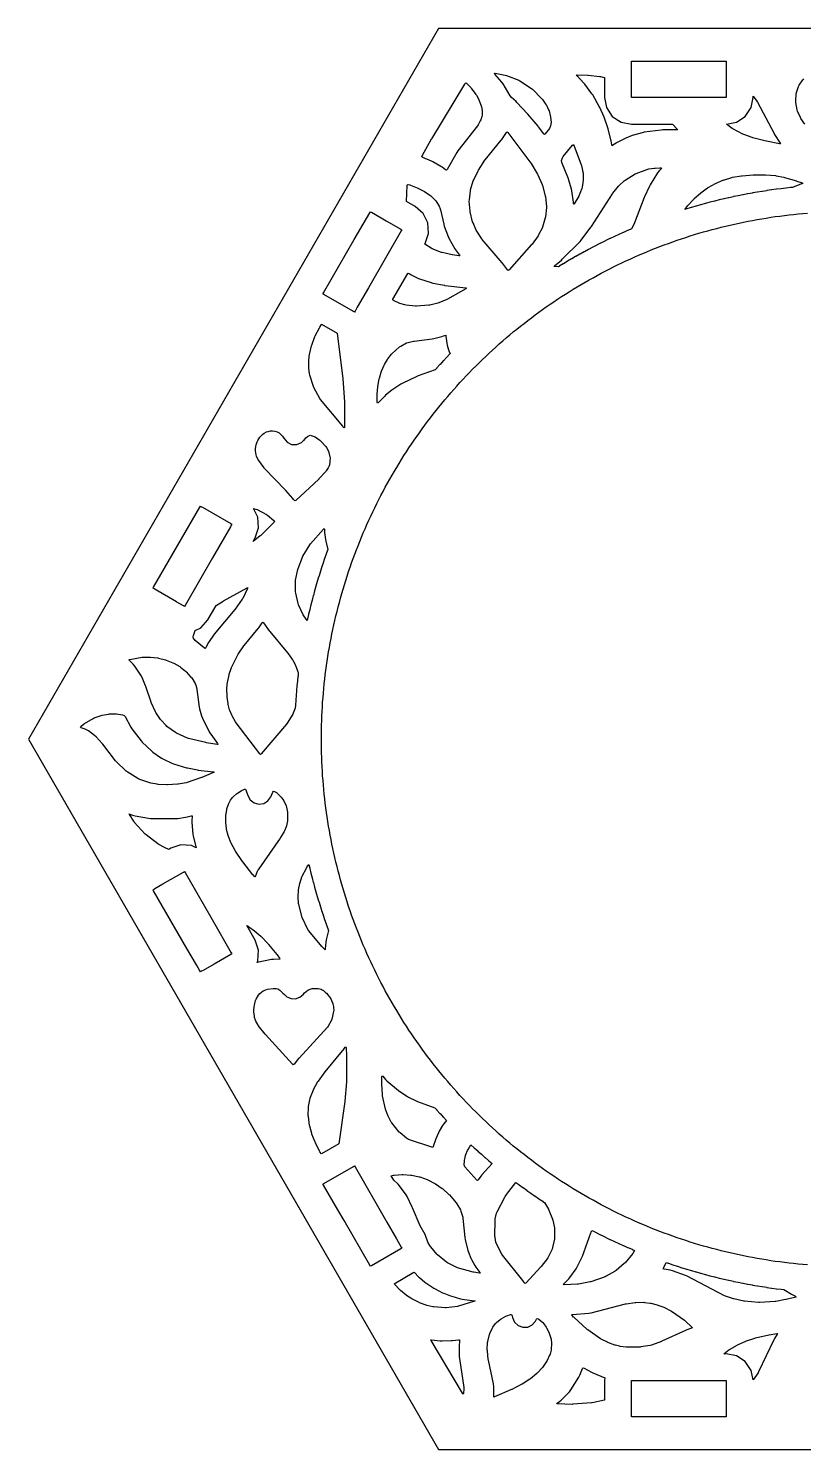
# Model space of a CAD drawing. Header units: millimetres. Extents: x 0 to 140, y 0 to 121.
# Drawn here: x 0 to 66.1, y 0 to 121.2 of the extents above; entities that cross this region are included whole.
import ezdxf

# ---------------------------------------------------------------- set-up
doc = ezdxf.new("R2010")
doc.units = ezdxf.units.MM
doc.layers.add('CUT', color=1, linetype='Continuous')

msp = doc.modelspace()

# ---------------------------------------------------------------- linework, layer by layer
at = {"layer": 'CUT'}
for points in [[(140, 60.6218), (105, 121.2436), (35, 121.2436), (0, 60.6218), (35, 0), (105, 0)], [(51.45, 118.4635), (51.5534, 118.4635), (59.4466, 118.4635), (59.55, 118.4635), (59.55, 118.3601), (59.55, 115.4669), (59.55, 115.3635), (59.4466, 115.3635), (51.5534, 115.3635), (51.45, 115.3635), (51.45, 115.4669), (51.45, 118.3601)], [(37.3312, 116.6083), (37.3937, 116.5619), (37.7403, 116.1934), (37.7794, 116.1468), (38.1908, 115.593), (38.2255, 115.5398), (38.3974, 115.2379), (38.4323, 115.1636), (38.6286, 114.6435), (38.6539, 114.5522), (38.7113, 114.2364), (38.7191, 114.1176), (38.7065, 113.8572), (38.6853, 113.7332), (38.602, 113.4533), (38.5627, 113.3574), (38.3821, 113.0168), (38.3305, 112.9377), (36.6371, 110.7918), (36.5492, 110.6613), (35.7248, 109.2149), (35.6633, 109.1464), (35.5799, 109.1855), (35.2998, 109.399), (35.1895, 109.4725), (34.5083, 109.8669), (34.3999, 109.9216), (33.6561, 110.2441), (33.5818, 110.297), (33.6088, 110.384), (34.4096, 111.8154), (34.4184, 111.8305), (37.2307, 116.4869), (37.2503, 116.5169), (37.276, 116.5535)], [(43.0091, 116.0568), (43.8122, 115.2489), (43.8692, 115.1808), (44.1599, 114.7674), (44.2034, 114.6934), (44.3952, 114.2952), (44.429, 114.2041), (44.5373, 113.802), (44.5532, 113.7135), (44.5981, 113.2236), (44.5925, 113.086), (44.5648, 112.9276), (44.4635, 112.6991), (44.1085, 112.2427), (44.0494, 112.1902), (43.9911, 112.2435), (43.5272, 112.8576), (43.4869, 112.9077), (42.6207, 113.919), (42.5923, 113.9508), (41.6857, 114.9262), (41.609, 115.0008), (41.2104, 115.3503), (41.1033, 115.4805), (40.5079, 116.5054), (40.3973, 116.6612), (39.8049, 117.3527), (39.7713, 117.4136), (39.8408, 117.4153), (40.6961, 117.2592), (40.7953, 117.2307), (41.8416, 116.8151), (41.933, 116.768), (42.9224, 116.1272)], [(55.3598, 112.6477), (55.3975, 112.5883), (55.3276, 112.5797), (55.2749, 112.584), (55.1874, 112.5873), (54.1259, 112.5835), (53.9907, 112.5742), (52.5307, 112.3793), (52.3849, 112.3491), (51.63, 112.1364), (51.5273, 112.1017), (50.971, 111.8808), (50.8764, 111.8377), (50.2492, 111.5136), (50.1434, 111.4508), (49.8762, 111.2703), (49.8006, 111.2389), (49.7726, 111.3159), (49.7237, 111.6458), (49.7037, 111.7463), (49.4748, 112.6632), (49.447, 112.7561), (49.1515, 113.5991), (49.1187, 113.6812), (48.7543, 114.4945), (48.7092, 114.5834), (48.1518, 115.5652), (48.0868, 115.6659), (47.4902, 116.4832), (47.4098, 116.5805), (46.8351, 117.1963), (46.7776, 117.2764), (46.8295, 117.2893), (47.7359, 117.2574), (47.7758, 117.2544), (48.7571, 117.1445), (48.8071, 117.1364), (49.1415, 117.0659), (49.15, 117.0619), (49.15, 115.3635), (49.3251, 114.4833), (49.8237, 113.7372), (50.5698, 113.2386), (51.45, 113.0635), (54.9595, 113.0635)], [(61.85, 115.4528), (62.1691, 115.0378), (62.2176, 114.9621), (63.6281, 112.2775), (63.6726, 112.2007), (64.1487, 111.4552), (64.1747, 111.3887), (64.1034, 111.3894), (62.9727, 111.6242), (62.9518, 111.629), (61.8185, 111.9131), (61.7687, 111.9282), (61.0447, 112.1884), (60.9771, 112.2182), (60.1048, 112.6788), (60.0403, 112.7191), (59.5648, 113.0664), (60.4302, 113.2386), (61.1763, 113.7372), (61.6749, 114.4833), (61.85, 115.3635)], [(43.4321, 108.8093), (43.4594, 108.7566), (43.8346, 107.9204), (43.8608, 107.8485), (44.1084, 106.9729), (44.1258, 106.8798), (44.203, 106.0648), (44.2026, 105.962), (44.1218, 105.1738), (44.1027, 105.0774), (43.8706, 104.2996), (43.8361, 104.213), (43.538, 103.6236), (43.4946, 103.5525), (42.9767, 102.8379), (42.9426, 102.7956), (41.0249, 100.6558), (40.9489, 100.6015), (40.8772, 100.6612), (40.4555, 101.2068), (40.4221, 101.2479), (38.7249, 103.2291), (38.6816, 103.2874), (38.2545, 103.954), (38.2163, 104.0254), (37.9394, 104.6534), (37.9098, 104.7407), (37.7045, 105.5829), (37.6912, 105.6664), (37.6249, 106.5202), (37.6265, 106.6183), (37.7108, 107.3808), (37.73, 107.4747), (37.9653, 108.2539), (37.9957, 108.3316), (38.3709, 109.103), (38.4039, 109.1611), (38.9501, 109.9945), (38.9819, 110.038), (40.3513, 111.7207), (40.3947, 111.778), (40.8082, 112.364), (40.8658, 112.4196), (40.9248, 112.3654), (42.8692, 109.7537), (42.8997, 109.7079)], [(47.1698, 109.6163), (47.1898, 109.55), (47.3182, 108.9939), (47.3312, 108.8968), (47.3508, 108.4002), (47.3442, 108.2937), (47.2447, 107.6945), (47.2175, 107.5938), (46.9941, 107.0073), (46.9574, 106.9304), (46.5706, 106.2652), (46.5325, 106.2214), (46.5176, 106.3106), (46.5117, 106.4089), (46.3711, 107.3914), (46.3423, 107.5276), (46.1213, 108.3115), (46.0849, 108.4185), (45.5262, 109.8072), (45.4972, 109.9742), (45.5664, 110.1958), (45.6077, 110.2606), (45.6442, 110.311), (46.4405, 111.2832), (46.5043, 111.3349), (46.5479, 111.274)], [(48.0395, 104.3367), (49.8457, 107.143), (49.8797, 107.1899), (50.3605, 107.7817), (50.4091, 107.8338), (50.848, 108.2446), (50.9308, 108.3079), (51.7697, 108.8257), (51.8678, 108.873), (52.8584, 109.2285), (52.9504, 109.2524), (53.404, 109.3269), (53.4711, 109.3335), (53.8826, 109.3477), (53.9536, 109.3452), (54.022, 109.3247), (53.9822, 109.2648), (53.8297, 109.1081), (53.6918, 108.9324), (53.0532, 107.9111), (52.9876, 107.7891), (52.5673, 106.8649), (52.5424, 106.8052), (51.7257, 104.6695), (51.7068, 104.6261), (51.4689, 104.1404), (51.1484, 104.0027), (51.1297, 103.9946), (50.7703, 103.8364), (50.7528, 103.8286), (50.3947, 103.6674), (50.3759, 103.6588), (50.0193, 103.4944), (50.0007, 103.4858), (49.6455, 103.3182), (49.6278, 103.3097), (49.2741, 103.1391), (49.256, 103.1303), (48.9038, 102.9566), (48.8862, 102.9478), (48.5355, 102.7711), (48.5173, 102.7618), (48.1682, 102.582), (48.1501, 102.5726), (47.8026, 102.3897), (47.7854, 102.3806), (47.4395, 102.1948), (47.4216, 102.185), (47.0773, 101.9961), (47.0599, 101.9865), (46.7172, 101.7946), (46.6993, 101.7845), (46.3584, 101.5896), (46.3414, 101.5798), (46.0022, 101.382), (45.9848, 101.3717), (45.6473, 101.1709), (45.6302, 101.1606), (45.2945, 100.9569), (45.2777, 100.9466), (45.2314, 100.918), (44.9219, 100.9208), (44.8535, 100.9356), (44.8971, 100.9903), (45.4862, 101.4806), (45.5576, 101.5458), (47.081, 103.0722), (47.1777, 103.1837), (47.9964, 104.2748)], [(33.0173, 106.0492), (32.2581, 106.4876), (32.3248, 107.8494), (32.3423, 107.9251), (32.4198, 107.9195), (32.5423, 107.8881), (32.5959, 107.8713), (33.1839, 107.6514), (33.2388, 107.6272), (33.7463, 107.368), (33.8053, 107.3328), (34.2653, 107.0157), (34.332, 106.9612), (34.7008, 106.605), (34.7705, 106.522), (35.0028, 106.1792), (35.0572, 106.0755), (35.1465, 105.8459), (35.1704, 105.7663), (35.4363, 104.5328), (35.482, 104.3791), (35.8222, 103.4895), (35.8846, 103.3554), (36.3866, 102.4499), (36.4558, 102.3414), (36.7792, 101.8967), (36.809, 101.8321), (36.7378, 101.8292), (36.1961, 101.9144), (36.1608, 101.9212), (35.3105, 102.1153), (35.2418, 102.136), (34.4539, 102.4339), (34.3574, 102.4823), (33.8139, 102.8291), (33.8592, 102.9074), (34.1476, 103.7572), (34.0889, 104.6527), (33.692, 105.4575)], [(57.3848, 107.2261), (57.9633, 107.6333), (58.01, 107.6626), (58.6351, 108.0107), (58.6838, 108.0346), (59.3501, 108.3199), (59.4012, 108.3388), (60.0143, 108.5289), (60.0839, 108.5453), (60.8493, 108.6722), (60.896, 108.6778), (61.8452, 108.7486), (61.8827, 108.75), (62.8618, 108.7529), (62.9042, 108.7513), (63.7602, 108.6845), (63.8213, 108.6761), (64.472, 108.5473), (64.5175, 108.5362), (65.5547, 108.2326), (65.5855, 108.2226), (66.0276, 108.063), (66.0847, 108.0273), (66.0245, 107.9971), (65.9695, 107.9827), (65.828, 107.935), (65.2166, 107.6789), (65.066, 107.6638), (65.0455, 107.6616), (64.6552, 107.6188), (64.6359, 107.6166), (64.2459, 107.5705), (64.2254, 107.568), (63.8358, 107.5184), (63.8165, 107.5158), (63.4274, 107.4629), (63.4068, 107.4601), (63.0182, 107.4037), (62.999, 107.4008), (62.6108, 107.3411), (62.5907, 107.3379), (62.2032, 107.2748), (62.1829, 107.2714), (61.7958, 107.2048), (61.7769, 107.2015), (61.3905, 107.1317), (61.3701, 107.1279), (60.9843, 107.0546), (60.965, 107.0508), (60.5798, 106.9742), (60.5598, 106.9702), (60.1754, 106.8902), (60.1562, 106.8861), (59.7724, 106.8028), (59.753, 106.7985), (59.37, 106.7119), (59.3495, 106.7071), (58.9673, 106.617), (58.9486, 106.6126), (58.5671, 106.5193), (58.5471, 106.5143), (58.1665, 106.4176), (58.1478, 106.4127), (57.768, 106.3128), (57.748, 106.3075), (57.3692, 106.2042), (57.35, 106.1989), (56.972, 106.0923), (56.9526, 106.0867), (56.5756, 105.9768), (56.5563, 105.9711), (56.1803, 105.8579), (56.1616, 105.8522), (56.0186, 105.8078), (56.262, 106.1322), (56.2958, 106.1728), (56.772, 106.6898), (56.8124, 106.7291), (57.3412, 107.1919)], [(28.0636, 97.4692), (27.869, 97.1322), (27.8173, 97.0426), (27.7277, 97.0943), (25.2223, 98.5409), (25.1327, 98.5926), (25.1844, 98.6822), (27.8062, 103.2232), (28.8483, 105.0282), (29.131, 105.5178), (29.1827, 105.6074), (29.2723, 105.5557), (30.1108, 105.0715), (30.5215, 104.8344), (31.7777, 104.1091), (31.8673, 104.0574), (31.8156, 103.9678), (29.0178, 99.122)], [(32.614, 100.2453), (32.6205, 100.2416), (32.6731, 100.2141), (33.2282, 99.9433), (33.2921, 99.9147), (33.3002, 99.9114), (33.3659, 99.8871), (34.3591, 99.5574), (34.4242, 99.5381), (34.4325, 99.536), (34.4987, 99.5209), (35.4941, 99.3283), (35.5316, 99.3217), (35.5364, 99.321), (35.5741, 99.3158), (37.3247, 99.107), (37.3893, 99.0851), (37.338, 99.0401), (35.7493, 98.1514), (35.7016, 98.1278), (35.0329, 97.8382), (34.9429, 97.8086), (34.2467, 97.6473), (34.169, 97.6354), (33.1173, 97.5537), (33.026, 97.5546), (32.2358, 97.6315), (32.1335, 97.6519), (31.6907, 97.7872), (31.6242, 97.8126), (31.2038, 98.0065), (31.1478, 98.0375), (31.0892, 98.094), (31.1028, 98.1332), (32.3673, 100.3235), (32.3988, 100.359), (32.4823, 100.3271), (32.5631, 100.2757)], [(26.9843, 89.3867), (26.986, 89.3393), (26.9667, 87.21), (26.9508, 87.1551), (26.8981, 87.2018), (26.8529, 87.2622), (26.8217, 87.3018), (24.924, 89.5955), (24.8673, 89.6793), (24.3653, 90.6035), (24.327, 90.693), (24.0107, 91.6756), (23.99, 91.7672), (23.9239, 92.2656), (23.9193, 92.3365), (23.9212, 92.8653), (23.9253, 92.9287), (23.9951, 93.4854), (24.006, 93.5448), (24.1584, 94.1674), (24.1767, 94.2268), (24.4545, 94.968), (24.4787, 95.0228), (24.8292, 95.7081), (24.8549, 95.7527), (25.0059, 95.9879), (25.0195, 96.0021), (26.344, 95.2374), (26.3528, 95.2134), (26.823, 91.364), (26.8251, 91.3429)], [(29.9516, 91.4042), (30.1111, 91.9318), (30.1322, 91.9892), (30.3599, 92.5129), (30.3898, 92.5713), (30.6374, 92.9887), (30.6768, 93.046), (30.9906, 93.4437), (31.0507, 93.5079), (31.676, 94.0726), (31.7809, 94.1462), (32.2713, 94.4071), (32.3962, 94.4543), (32.8622, 94.5649), (32.9167, 94.5748), (34.4663, 94.7732), (34.5863, 94.7957), (35.2789, 94.9679), (35.4085, 95.0092), (35.5326, 95.0578), (35.6104, 95.0728), (35.6329, 94.9969), (35.6961, 94.4002), (35.7334, 94.2129), (35.8507, 93.8163), (35.8983, 93.6871), (35.986, 93.4902), (35.9821, 93.4862), (35.9683, 93.4719), (35.6968, 93.1883), (35.6828, 93.1736), (35.4137, 92.8875), (35.4004, 92.8733), (35.1338, 92.585), (35.1198, 92.5697), (34.8558, 92.279), (34.8425, 92.2642), (34.7021, 92.1069), (33.2582, 91.6025), (33.1461, 91.5559), (31.8988, 90.9507), (31.7818, 90.8843), (31.1026, 90.4393), (31.0149, 90.3752), (30.4853, 89.9439), (30.4122, 89.8784), (29.9258, 89.4001), (29.8619, 89.3314), (29.8449, 89.3113), (29.7894, 89.2677), (29.7729, 89.3364), (29.7509, 89.9685), (29.7527, 90.0341), (29.8089, 90.6543), (29.8159, 90.7046), (29.9383, 91.35)], [(19.4399, 84.8777), (19.3835, 85.2129), (19.378, 85.3427), (19.3988, 85.5943), (19.4256, 85.7218), (19.5122, 85.973), (19.5681, 86.0875), (19.7463, 86.3617), (19.829, 86.46), (20.0169, 86.6345), (20.1262, 86.7125), (20.3186, 86.8153), (20.4585, 86.8661), (20.6682, 86.9097), (20.8275, 86.9179), (21.0336, 86.8968), (21.2353, 86.8329), (21.384, 86.7493), (21.5221, 86.6367), (21.6728, 86.4633), (21.7391, 86.3669), (21.7841, 86.2828), (22.0677, 85.9473), (22.4638, 85.7573), (22.903, 85.7459), (23.3084, 85.9152), (23.509, 86.129), (23.5229, 86.1174), (23.6798, 86.3043), (23.8172, 86.4238), (23.9836, 86.5202), (24.0542, 86.5331), (24.1318, 86.523), (24.3123, 86.4705), (24.4659, 86.3968), (24.8543, 86.1245), (24.9371, 86.0523), (25.3752, 85.5813), (25.4497, 85.4786), (25.5919, 85.222), (25.6464, 85.075), (25.7251, 84.6956), (25.7359, 84.582), (25.7327, 84.3477), (25.7239, 84.2593), (25.6788, 84.016), (25.6521, 83.9221), (25.5914, 83.7656), (25.5337, 83.657), (25.419, 83.4913), (25.3695, 83.4301), (24.7963, 82.8222), (24.7717, 82.7978), (22.8129, 80.9778), (22.7338, 80.9309), (22.6658, 80.9927), (22.6184, 81.059), (22.5541, 81.1401), (21.9608, 81.8175), (21.9285, 81.8527), (20.1597, 83.6954), (20.1168, 83.7462), (19.6528, 84.372), (19.5902, 84.4822), (19.473, 84.763)], [(15.6018, 79.9621), (17.2777, 78.9944), (17.3673, 78.9427), (17.3156, 78.8531), (17.246, 78.7325), (15.7166, 76.0837), (13.369, 72.0175), (13.3173, 71.9279), (13.2277, 71.9796), (12.6681, 72.3027), (12.6445, 72.3163), (10.7223, 73.4262), (10.6327, 73.4779), (10.6844, 73.5675), (14.631, 80.4031), (14.6827, 80.4927), (14.7723, 80.441), (14.8556, 80.3929)], [(19.3948, 80.2407), (19.5072, 80.1986), (20.3174, 79.784), (20.4148, 79.7196), (20.9503, 79.2717), (21.0064, 79.2006), (20.9573, 79.1244), (19.8367, 77.9882), (19.7844, 77.9419), (19.1711, 77.467), (19.3592, 77.7927), (19.6476, 78.6425), (19.5889, 79.538), (19.2212, 80.2837)], [(22.8052, 73.1823), (22.7925, 74.0672), (22.8022, 74.1753), (22.9792, 75.08), (23.007, 75.1742), (23.3955, 76.1444), (23.4305, 76.2155), (24.0035, 77.1887), (24.0626, 77.2701), (25.1793, 78.5316), (25.2358, 78.5743), (25.252, 78.5053), (25.2571, 78.344), (25.2647, 78.2467), (25.3403, 77.6428), (25.3663, 77.5077), (25.5519, 76.7977), (25.5491, 76.7899), (25.4164, 76.4203), (25.4096, 76.4011), (25.2802, 76.0304), (25.2739, 76.012), (25.1476, 75.6401), (25.141, 75.6204), (25.0181, 75.2475), (25.0121, 75.2292), (24.8923, 74.8552), (24.886, 74.8353), (24.7696, 74.4602), (24.7639, 74.4415), (24.6507, 74.0655), (24.645, 74.0462), (24.5351, 73.6692), (24.5295, 73.6498), (24.4229, 73.2718), (24.4176, 73.2526), (24.3143, 72.8738), (24.309, 72.8538), (24.2091, 72.474), (24.2042, 72.4553), (24.1075, 72.0747), (24.1025, 72.0547), (24.0092, 71.6732), (24.0048, 71.6545), (23.9147, 71.2723), (23.9099, 71.2518), (23.8233, 70.8688), (23.819, 70.8494), (23.7934, 70.7314), (23.5001, 71.1395), (23.4512, 71.2229), (23.0554, 72.0671), (23.0185, 72.1753), (22.8177, 73.0759)], [(16.6558, 72.4068), (18.6565, 73.5081), (18.7213, 73.5276), (18.7047, 73.462), (18.2861, 72.6128), (18.2411, 72.538), (17.6297, 71.6904), (17.6056, 71.6594), (15.8507, 69.5751), (15.7801, 69.4811), (15.4166, 68.9355), (15.3496, 68.8195), (15.142, 68.4007), (15.0952, 68.3379), (15.0268, 68.376), (14.2344, 69.0278), (14.1646, 69.0972), (14.1226, 69.1476), (14.0599, 69.2706), (14.0553, 69.3439), (14.0789, 69.4415), (14.2328, 69.8642), (14.7174, 70.1032), (15.3092, 70.7779), (16.0134, 71.9976), (16.6263, 72.3893)], [(22.1144, 67.9819), (22.1432, 67.9445), (22.5429, 67.373), (22.5795, 67.3122), (22.7978, 66.8875), (22.8237, 66.8285), (22.9939, 66.3651), (23.0122, 66.3041), (23.0326, 66.2173), (23.0052, 65.9859), (23.003, 65.9666), (22.9602, 65.5763), (22.958, 65.5558), (22.9187, 65.1651), (22.9169, 65.1457), (22.8809, 64.7546), (22.8791, 64.7342), (22.8466, 64.3429), (22.845, 64.3229), (22.8159, 63.9312), (22.8145, 63.9113), (22.7888, 63.5195), (22.7876, 63.499), (22.7742, 63.2621), (22.5937, 62.8128), (22.555, 62.7356), (22.0822, 61.9591), (22.0343, 61.8928), (19.8748, 59.3452), (19.8146, 59.2956), (19.757, 59.3481), (17.7182, 62.012), (17.6779, 62.073), (17.4099, 62.548), (17.3829, 62.603), (17.192, 63.0585), (17.1698, 63.1231), (17.0453, 63.5788), (17.0316, 63.6459), (16.9571, 64.1906), (16.9524, 64.2513), (16.9395, 64.8989), (16.9419, 64.96), (16.9945, 65.5009), (17.004, 65.5618), (17.1221, 66.1045), (17.1373, 66.1596), (17.2981, 66.6395), (17.3269, 66.7088), (17.8761, 67.7992), (17.9111, 67.8586), (18.3885, 68.5592), (18.4161, 68.5961), (19.5989, 70.0407), (19.6503, 70.1089), (19.9352, 70.5211), (19.9926, 70.5773), (20.0515, 70.5227), (20.5478, 69.8451), (20.5919, 69.789)], [(11.1005, 67.5238), (11.7013, 67.3706), (11.7681, 67.3487), (12.3329, 67.1207), (12.3982, 67.0889), (12.9086, 66.7952), (12.9721, 66.7522), (13.4122, 66.4044), (13.4755, 66.3452), (13.8738, 65.906), (13.9318, 65.8288), (14.2231, 65.3557), (14.2834, 65.2151), (14.3654, 64.9044), (14.3782, 64.8395), (14.5767, 63.3424), (14.6064, 63.198), (14.7756, 62.592), (14.848, 62.4045), (15.4627, 61.1766), (15.5545, 61.0263), (16.14, 60.2266), (16.1701, 60.1621), (16.0989, 60.1594), (15.1832, 60.3063), (15.1448, 60.3139), (13.6655, 60.6659), (13.5754, 60.6962), (12.6362, 61.1106), (12.5376, 61.1676), (11.8235, 61.6921), (11.7464, 61.7615), (11.3197, 62.2301), (11.2685, 62.2961), (10.8851, 62.8826), (10.8487, 62.9479), (10.4868, 63.724), (10.4653, 63.7776), (10.0161, 65.1048), (9.9921, 65.1686), (9.7008, 65.8745), (9.6026, 66.0583), (9.0801, 66.8386), (8.9371, 67.0095), (8.6158, 67.3199), (8.574, 67.3784), (8.6412, 67.4041), (9.6934, 67.5979), (9.7819, 67.6065), (10.3401, 67.6134), (10.4078, 67.6099), (11.0323, 67.5364)], [(6.2859, 62.6539), (6.8226, 62.7523), (6.9106, 62.7609), (7.425, 62.7673), (7.519, 62.76), (8.026, 62.6742), (8.1654, 62.6269), (8.2099, 62.594), (8.2548, 62.5333), (8.7353, 61.6315), (8.8327, 61.4812), (9.6202, 60.467), (9.7201, 60.3558), (10.493, 59.6092), (10.6167, 59.5068), (11.3485, 58.99), (11.5165, 58.8932), (12.2368, 58.5629), (12.3691, 58.5127), (13.478, 58.1755), (13.583, 58.1495), (14.4246, 57.9858), (14.4937, 57.9747), (15.7896, 57.8114), (15.8454, 57.7933), (15.7965, 57.761), (14.8036, 57.3446), (14.7717, 57.3324), (13.5567, 56.9135), (13.4678, 56.8913), (12.7806, 56.7825), (12.7295, 56.7769), (11.8588, 56.7254), (11.8096, 56.7248), (11.0671, 56.7505), (11.0007, 56.7571), (10.4417, 56.8484), (10.3469, 56.8732), (9.4289, 57.2074), (9.3295, 57.256), (8.435, 57.818), (8.3531, 57.8816), (7.498, 58.6928), (7.4448, 58.7515), (6.3403, 60.1736), (6.2873, 60.2366), (5.7785, 60.795), (5.6343, 60.9264), (5.1207, 61.3135), (4.8373, 61.4655), (4.504, 61.5828), (4.4336, 61.6256), (4.4826, 61.6918), (4.6955, 61.8805), (4.7787, 61.9408), (5.5349, 62.3826), (5.6225, 62.4235), (6.2036, 62.6318)], [(20.4326, 55.3453), (20.6777, 55.6795), (20.8703, 56.0945), (20.9254, 56.1677), (21.0117, 56.1373), (21.1602, 56.0463), (21.2463, 55.9804), (21.4937, 55.7466), (21.5585, 55.6727), (21.7345, 55.4292), (21.7864, 55.34), (21.9839, 54.9074), (22.0191, 54.802), (22.1092, 54.3908), (22.1213, 54.2795), (22.1221, 53.7609), (22.1101, 53.6486), (22.0143, 53.2093), (21.9848, 53.1165), (21.8427, 52.7813), (21.8133, 52.7225), (21.514, 52.2072), (21.49, 52.1697), (19.6567, 49.5527), (19.5975, 49.4577), (19.5818, 49.4294), (19.533, 49.3286), (19.3765, 48.9559), (19.325, 48.8725), (19.2593, 48.9223), (19.1748, 49.02), (19.1597, 49.0383), (18.2967, 50.1313), (18.2722, 50.1649), (17.676, 51.0569), (17.6498, 51.1005), (17.3076, 51.7384), (17.2837, 51.7894), (17.0696, 52.3177), (17.0487, 52.3803), (16.9096, 52.9057), (16.8956, 52.979), (16.836, 53.4881), (16.8326, 53.5586), (16.841, 54.0248), (16.8466, 54.092), (16.9178, 54.5743), (16.9355, 54.6524), (17.039, 54.9872), (17.0722, 55.0693), (17.2077, 55.3368), (17.2582, 55.4175), (17.4269, 55.6389), (17.4937, 55.7114), (17.7579, 55.9485), (17.8291, 56.0022), (18.1439, 56.2), (18.2056, 56.2332), (18.4303, 56.3355), (18.5194, 56.3552), (18.5657, 56.2766), (18.7297, 55.7876), (18.9364, 55.4283), (19.2659, 55.1771), (19.6671, 55.0729), (20.0772, 55.1321)], [(12.7495, 53.8508), (13.4181, 53.9432), (13.5509, 53.9703), (13.8961, 54.0645), (13.9768, 54.0704), (13.9841, 53.9898), (13.9527, 53.6899), (13.9505, 53.4945), (14.0322, 52.4998), (14.0604, 52.3293), (14.2837, 51.4428), (14.3072, 51.3427), (13.9126, 51.5373), (13.0171, 51.596), (12.1673, 51.3075), (11.9883, 51.2042), (11.6649, 51.3315), (11.6089, 51.3575), (11.1152, 51.6227), (11.04, 51.6718), (10.0387, 52.4563), (9.9763, 52.514), (9.0381, 53.5338), (8.9829, 53.6052), (8.6211, 54.1681), (8.5973, 54.2313), (8.6637, 54.2191), (8.885, 54.1274), (9.1072, 54.0628), (10.2485, 53.8643), (10.4247, 53.8487), (12.602, 53.8409)], [(23.1776, 48.3672), (23.3454, 48.8526), (23.3737, 48.9192), (23.7259, 49.611), (23.7659, 49.677), (23.9297, 49.9074), (24.0048, 49.5891), (24.0092, 49.5704), (24.1025, 49.1889), (24.1075, 49.1689), (24.2042, 48.7883), (24.2091, 48.7696), (24.309, 48.3898), (24.3143, 48.3698), (24.4176, 47.991), (24.4229, 47.9718), (24.5295, 47.5938), (24.5351, 47.5744), (24.645, 47.1974), (24.6507, 47.1781), (24.7639, 46.8021), (24.7696, 46.7834), (24.886, 46.4083), (24.8923, 46.3884), (25.0121, 46.0144), (25.0181, 45.9961), (25.141, 45.6232), (25.1476, 45.6035), (25.2739, 45.2316), (25.2802, 45.2132), (25.4096, 44.8425), (25.4164, 44.8233), (25.5491, 44.4537), (25.5561, 44.4344), (25.6084, 44.2929), (25.3998, 43.4889), (25.3677, 43.2824), (25.3364, 42.7086), (25.3188, 42.6393), (25.2607, 42.6809), (25.0475, 42.907), (25.0264, 42.9308), (23.9248, 44.2514), (23.855, 44.3599), (23.3561, 45.3983), (23.3209, 45.4946), (23.0634, 46.4961), (23.0483, 46.5883), (23.0091, 47.1226), (23.0088, 47.194), (23.0399, 47.6866), (23.0493, 47.7577), (23.1593, 48.3)], [(15.6766, 45.2293), (17.3156, 42.3905), (17.3673, 42.3009), (17.2777, 42.2492), (15.846, 41.4226), (14.9045, 40.879), (14.7723, 40.8026), (14.6827, 40.7509), (14.631, 40.8405), (14.3323, 41.3577), (13.528, 42.7509), (10.6844, 47.6761), (10.6327, 47.7657), (10.7223, 47.8174), (10.7981, 47.8612), (11.4769, 48.2531), (13.2277, 49.264), (13.3173, 49.3157), (13.369, 49.2261), (13.7042, 48.6455)], [(19.8606, 43.7616), (20.4623, 43.1353), (20.4919, 43.1016), (21.1958, 42.2309), (21.2128, 42.2087), (21.4256, 41.9147), (21.4566, 41.8499), (21.3864, 41.8346), (20.9009, 41.8182), (20.7381, 41.7999), (19.5217, 41.5659), (19.5201, 41.5659), (19.5889, 41.7056), (19.6476, 42.6011), (19.3592, 43.4509), (18.6389, 44.6984), (18.7457, 44.6418), (18.8047, 44.6054), (19.2821, 44.2648), (19.3219, 44.2334), (19.8267, 43.7939)], [(23.698, 39.0937), (23.836, 39.1849), (24.0397, 39.277), (24.2165, 39.3219), (24.5733, 39.3479), (24.7122, 39.3394), (24.8554, 39.3112), (24.9824, 39.2687), (25.0723, 39.2251), (25.1758, 39.1589), (25.3606, 39.0074), (25.4234, 38.9465), (25.644, 38.6935), (25.6923, 38.6286), (25.8343, 38.4033), (25.8762, 38.3217), (25.963, 38.1089), (25.9913, 38.0155), (26.0354, 37.7987), (26.0458, 37.7028), (26.0493, 37.4912), (26.036, 37.3654), (25.8871, 36.7185), (25.833, 36.579), (25.5808, 36.1323), (25.5104, 36.0354), (23.0945, 33.4066), (23.0522, 33.3577), (22.6762, 32.8942), (22.604, 32.8365), (22.5284, 32.8899), (20.2342, 35.4014), (20.2087, 35.4315), (19.6148, 36.1889), (19.5663, 36.2628), (19.4137, 36.5448), (19.3744, 36.6378), (19.3007, 36.8732), (19.2795, 36.9772), (19.2428, 37.342), (19.2412, 37.4263), (19.2645, 37.8088), (19.2823, 37.9162), (19.3918, 38.3133), (19.4426, 38.435), (19.6389, 38.7763), (19.7384, 38.9006), (19.8857, 39.0359), (20.0226, 39.1265), (20.257, 39.2331), (20.3993, 39.2746), (20.884, 39.3438), (21.0194, 39.3454), (21.1391, 39.3313), (21.2519, 39.305), (21.2715, 39.2981), (21.4422, 39.1978), (21.7239, 38.9495), (21.8417, 38.8196), (21.8484, 38.8258), (22.061, 38.6223), (22.4116, 38.4744), (22.792, 38.4612), (23.152, 38.5844), (23.4445, 38.8278), (23.5615, 38.9683)], [(24.1761, 26.9666), (24.0072, 27.5911), (23.9938, 27.6569), (23.8913, 28.4055), (23.8865, 28.4879), (23.9014, 29.1835), (23.9107, 29.271), (24.0459, 29.9759), (24.0717, 30.066), (24.3138, 30.6926), (24.3497, 30.7672), (24.7108, 31.3881), (24.7411, 31.4343), (25.3118, 32.2137), (25.3325, 32.2401), (26.8156, 34.0154), (26.8607, 34.0735), (27.0406, 34.3223), (27.092, 34.3693), (27.1104, 34.3021), (27.156, 33.5743), (27.157, 33.5404), (27.1526, 31.4168), (27.1503, 31.3686), (26.995, 29.7188), (26.9923, 29.6957), (26.4907, 26.0909), (24.9975, 25.2288), (24.8796, 25.4102), (24.853, 25.4561), (24.4895, 26.1631), (24.4674, 26.2122), (24.1939, 26.9128)], [(32.4475, 30.0725), (33.0944, 29.7474), (33.2017, 29.7008), (34.6901, 29.1502), (34.8425, 28.9794), (34.8558, 28.9646), (35.1198, 28.6739), (35.1338, 28.6586), (35.4004, 28.3703), (35.4137, 28.3561), (35.6771, 28.0761), (35.4278, 27.7663), (35.3474, 27.6514), (35.0525, 27.1639), (34.9837, 27.0289), (34.7609, 26.5012), (34.7287, 26.4142), (34.5497, 25.8574), (34.5066, 25.7803), (34.419, 25.7913), (32.4227, 26.4585), (32.2528, 26.5537), (31.7119, 27.0085), (31.639, 27.0834), (31.0154, 27.8679), (30.9645, 27.945), (30.7195, 28.3987), (30.6936, 28.454), (30.4943, 28.9549), (30.4686, 29.04), (30.2277, 30.1758), (30.2173, 30.253), (30.1592, 31.2153), (30.1583, 31.2542), (30.1662, 31.8176), (30.1812, 31.8865), (30.2372, 31.8436), (30.4705, 31.5758), (30.5875, 31.4609), (31.5785, 30.6298), (31.6896, 30.5484), (32.3554, 30.1248)], [(38.3244, 22.9495), (38.262, 22.9975), (37.2511, 24.1199), (37.2006, 24.2056), (37.1877, 24.3042), (37.2091, 24.6062), (37.2185, 24.6746), (37.304, 25.0907), (37.3321, 25.1833), (37.4722, 25.5265), (37.515, 25.6094), (37.7666, 26.0056), (38.0368, 25.7556), (38.0521, 25.7416), (38.3428, 25.4776), (38.3576, 25.4643), (38.6506, 25.2028), (38.6655, 25.1896), (38.9607, 24.9307), (38.9758, 24.9177), (39.2733, 24.6613), (39.2891, 24.6478), (39.5647, 24.4145), (38.6915, 23.4522), (38.5963, 23.3304), (38.3793, 23.006)], [(31.8156, 17.2758), (31.8673, 17.1862), (31.7777, 17.1345), (29.2723, 15.6879), (29.1827, 15.6362), (29.131, 15.7258), (26.9314, 19.5355), (26.4066, 20.4446), (25.1844, 22.5614), (25.1327, 22.651), (25.2223, 22.7027), (27.7277, 24.1493), (27.8173, 24.201), (27.869, 24.1114), (30.5897, 19.399), (31.411, 17.9765)], [(32.7082, 23.4059), (33.3452, 23.2747), (33.4136, 23.2557), (34.0296, 23.0388), (34.0942, 23.0111), (34.6865, 22.7081), (34.7456, 22.6728), (35.3079, 22.2847), (35.3602, 22.2435), (35.8847, 21.773), (35.9327, 21.7239), (36.5021, 21.0597), (36.5588, 20.9792), (36.862, 20.4503), (36.91, 20.3379), (37.0594, 19.8301), (37.0785, 19.731), (37.2321, 18.0898), (37.2584, 17.9347), (37.4942, 16.985), (37.5418, 16.8395), (37.7477, 16.3375), (37.7992, 16.2297), (38.0939, 15.6943), (38.1842, 15.5569), (38.5259, 15.1164), (38.5571, 15.0533), (38.4867, 15.0518), (38.0064, 15.1392), (37.962, 15.1493), (36.61, 15.5188), (36.5131, 15.5559), (35.7664, 15.9308), (35.6649, 15.9976), (34.9167, 16.6254), (34.8571, 16.684), (34.3292, 17.2945), (34.2795, 17.3624), (34.0797, 17.6865), (33.8592, 18.3362), (33.4194, 19.098), (32.7871, 20.6156), (32.758, 20.6792), (32.3082, 21.584), (32.2221, 21.7273), (31.6783, 22.4879), (31.539, 22.6462), (31.1759, 22.9837), (30.9555, 23.3655), (31.1457, 23.4035), (31.2125, 23.4124), (31.9068, 23.46), (31.978, 23.46), (32.6377, 23.4155)], [(44.7564, 19.5725), (44.8902, 18.9044), (44.9004, 18.8048), (44.9048, 18.0894), (44.8929, 17.9756), (44.7316, 17.23), (44.6872, 17.1047), (44.3119, 16.3623), (44.2601, 16.2799), (43.7635, 15.6324), (43.7336, 15.5967), (42.4578, 14.2078), (42.3952, 14.1604), (42.3404, 14.2167), (42.2562, 14.3421), (42.2032, 14.4142), (40.4648, 16.579), (40.4084, 16.6656), (39.9471, 17.554), (39.897, 17.6996), (39.8241, 18.094), (39.8153, 18.1911), (39.82, 19.5724), (39.8359, 19.6987), (39.9552, 20.1714), (39.999, 20.2861), (40.651, 21.5306), (40.6804, 21.58), (40.9559, 21.9893), (40.9844, 22.0278), (41.6068, 22.792), (41.8568, 22.6053), (41.873, 22.5933), (42.1897, 22.3611), (42.206, 22.3493), (42.5247, 22.1199), (42.5412, 22.1082), (42.8619, 21.8816), (42.8777, 21.8705), (43.2003, 21.6466), (43.2173, 21.6349), (43.5419, 21.4139), (43.5583, 21.4028), (43.8848, 21.1846), (43.9018, 21.1734), (44.0517, 21.0751), (44.3855, 20.5062), (44.42, 20.4359), (44.7291, 19.6644)], [(47.2736, 16.4968), (47.9864, 18.481), (48.0102, 18.5369), (48.092, 18.7016), (48.1501, 18.671), (48.1682, 18.6616), (48.5173, 18.4818), (48.5355, 18.4725), (48.8862, 18.2958), (48.9038, 18.287), (49.256, 18.1133), (49.2741, 18.1045), (49.6278, 17.9339), (49.6455, 17.9254), (50.0007, 17.7578), (50.0193, 17.7492), (50.3759, 17.5848), (50.3947, 17.5762), (50.7528, 17.415), (50.7703, 17.4072), (51.1297, 17.249), (51.1484, 17.2409), (51.5092, 17.0859), (51.5274, 17.0782), (51.7251, 16.9952), (51.6078, 16.7981), (51.5638, 16.7351), (50.9167, 15.9408), (50.8503, 15.873), (50.1546, 15.28), (50.0723, 15.2225), (49.2994, 14.7862), (49.2164, 14.7484), (48.0056, 14.3205), (47.9299, 14.3), (46.9398, 14.1096), (46.8602, 14.1005), (45.7193, 14.0584), (45.649, 14.0697), (45.6866, 14.1301), (46.1076, 14.5791), (46.189, 14.6773), (46.737, 15.4261), (46.8321, 15.5832), (47.2278, 16.3888)], [(65.5266, 13.04), (65.4792, 13.0134), (64.6497, 12.8004), (64.6112, 12.792), (63.7877, 12.6452), (63.7321, 12.6383), (62.3791, 12.5441), (62.2957, 12.5449), (61.1117, 12.6513), (61.0408, 12.6626), (60.2063, 12.855), (60.1569, 12.869), (59.4809, 13.0964), (59.4051, 13.1287), (56.2045, 14.802), (56.0686, 14.8613), (54.9571, 15.2551), (54.7742, 15.3018), (54.2389, 15.3885), (54.1624, 15.4174), (54.2099, 15.5295), (54.4349, 15.9566), (54.5914, 15.902), (54.6098, 15.8957), (54.9817, 15.7694), (55.0014, 15.7628), (55.3743, 15.6399), (55.3926, 15.6339), (55.7666, 15.5141), (55.7865, 15.5078), (56.1616, 15.3914), (56.1803, 15.3857), (56.5563, 15.2725), (56.5756, 15.2668), (56.9526, 15.1569), (56.972, 15.1513), (57.35, 15.0447), (57.3692, 15.0394), (57.748, 14.9361), (57.768, 14.9308), (58.1478, 14.8309), (58.1665, 14.826), (58.5471, 14.7293), (58.5671, 14.7243), (58.9486, 14.631), (58.9673, 14.6266), (59.3495, 14.5365), (59.37, 14.5317), (59.753, 14.4451), (59.7724, 14.4408), (60.1562, 14.3575), (60.1754, 14.3534), (60.5598, 14.2734), (60.5798, 14.2694), (60.965, 14.1928), (60.9843, 14.189), (61.3701, 14.1157), (61.3905, 14.1119), (61.7769, 14.0421), (61.7958, 14.0388), (62.1829, 13.9722), (62.2032, 13.9688), (62.5907, 13.9057), (62.6108, 13.9025), (62.999, 13.8428), (63.0182, 13.8399), (63.4068, 13.7835), (63.4274, 13.7807), (63.8165, 13.7278), (63.8358, 13.7252), (64.2254, 13.6756), (64.2459, 13.6731), (64.4494, 13.6491), (65.1112, 13.2499), (65.2244, 13.1907), (65.4693, 13.0811)], [(34.5972, 13.7759), (34.6975, 13.7165), (35.3468, 13.3788), (35.452, 13.3312), (36.0263, 13.1088), (36.1308, 13.0745), (36.8771, 12.8722), (37.0088, 12.8454), (38.0696, 12.6995), (38.1218, 12.6816), (38.0732, 12.6554), (36.7136, 12.2308), (36.6203, 12.2108), (35.6536, 12.0939), (35.5511, 12.0916), (34.5957, 12.1641), (34.5097, 12.1779), (33.9973, 12.3045), (33.9404, 12.322), (33.3855, 12.5282), (33.3368, 12.5492), (32.7714, 12.827), (32.7222, 12.8545), (32.2762, 13.1368), (32.2216, 13.1765), (31.7442, 13.573), (31.692, 13.6227), (31.2409, 14.1166), (31.2178, 14.1452), (31.2143, 14.1533), (32.9022, 15.1279), (32.9381, 15.105), (33.3016, 14.7431), (33.3717, 14.6793), (33.8414, 14.2893), (33.9274, 14.225)], [(51.8443, 12.5581), (52.5099, 12.5638), (52.581, 12.5595), (53.0564, 12.4986), (53.1183, 12.4869), (53.6595, 12.3501), (53.7136, 12.3333), (54.229, 12.1419), (54.2799, 12.1199), (54.8216, 11.8508), (54.889, 11.8107), (55.9812, 11.0461), (56.0411, 10.9972), (56.6139, 10.4545), (56.6608, 10.3869), (56.5899, 10.3452), (56.183, 10.2074), (56.0852, 10.1687), (54.0437, 9.2401), (54.0178, 9.2291), (53.1675, 8.8961), (53.0519, 8.8654), (52.2691, 8.7517), (52.1939, 8.7463), (51.0754, 8.7459), (51.0184, 8.749), (50.5095, 8.8044), (50.4373, 8.8174), (50.0945, 8.9044), (50.0393, 8.9217), (49.4534, 9.1414), (49.4023, 9.1637), (48.8868, 9.4225), (48.8248, 9.4591), (47.7402, 10.2051), (47.6839, 10.2498), (46.5484, 11.286), (46.5235, 11.3103), (46.3935, 11.4457), (46.3543, 11.506), (46.4238, 11.5244), (47.8288, 11.6236), (48.0236, 11.656), (50.9542, 12.4319), (51.0142, 12.444), (51.7744, 12.5528)], [(39.246, 7.6895), (39.1635, 8.4222), (39.1607, 8.5038), (39.1881, 9.1311), (39.201, 9.2263), (39.3352, 9.806), (39.3704, 9.9085), (39.571, 10.3405), (39.6277, 10.435), (39.8685, 10.7546), (39.9451, 10.8364), (40.2491, 11.098), (40.3414, 11.1616), (40.7274, 11.3705), (40.8126, 11.4072), (41.1385, 11.5148), (41.2223, 11.5261), (41.2564, 11.4759), (41.2763, 11.4134), (41.3092, 11.256), (41.4777, 10.8674), (41.7861, 10.5769), (42.1841, 10.4319), (42.6071, 10.4561), (42.9861, 10.6453), (43.2594, 10.969), (43.3457, 11.1276), (43.4034, 11.1961), (43.4877, 11.1659), (43.4916, 11.1636), (43.5603, 11.1138), (43.8913, 10.8308), (43.9771, 10.7371), (44.1787, 10.4547), (44.2185, 10.3894), (44.4123, 10.0115), (44.446, 9.9294), (44.5749, 9.519), (44.5951, 9.4257), (44.6373, 9.0804), (44.6401, 8.9825), (44.6142, 8.586), (44.5991, 8.491), (44.5099, 8.1407), (44.4785, 8.0517), (44.2648, 7.5855), (44.221, 7.5079), (43.9251, 7.0755), (43.8767, 7.0149), (43.4261, 6.5293), (43.3749, 6.4811), (42.8345, 6.0365), (42.7832, 5.9993), (42.1431, 5.5913), (42.1018, 5.5675), (41.2565, 5.1311), (41.2239, 5.1157), (39.7765, 4.4903), (39.7064, 4.4744), (39.7153, 4.6434), (39.7123, 4.6435), (39.7218, 4.7242), (39.7187, 5.3906), (39.6949, 5.6086), (39.2546, 7.6369)], [(61.2036, 9.2472), (61.9909, 9.512), (62.0402, 9.526), (63.1766, 9.7881), (63.1981, 9.7926), (63.8591, 9.9162), (63.9307, 9.9157), (63.9054, 9.8486), (63.6728, 9.472), (63.6189, 9.3733), (62.3038, 6.6242), (62.26, 6.5493), (61.8368, 5.9464), (61.6749, 6.7603), (61.1763, 7.5064), (60.4302, 8.005), (59.55, 8.1801), (59.3381, 8.1801), (59.7705, 8.4983), (59.8161, 8.5283), (60.471, 8.9124), (60.5182, 8.9369), (61.1527, 9.2271)], [(36.785, 9.366), (36.7923, 9.2883), (36.754, 8.8365), (36.7506, 8.7251), (36.7682, 7.9095), (36.7793, 7.7783), (37.1475, 5.2949), (37.151, 5.1705), (37.1169, 4.7977), (37.0966, 4.7311), (37.047, 4.779), (37.0325, 4.8018), (34.3563, 9.2928), (34.3315, 9.3603), (34.4034, 9.3649), (35.1321, 9.275), (35.2932, 9.2676), (36.0743, 9.2918), (36.1786, 9.3003), (36.707, 9.3697)], [(47.0575, 6.3398), (47.2834, 6.9052), (47.3349, 6.9816), (47.4229, 6.9542), (48.0437, 6.6024), (48.1632, 6.5444), (49.1906, 6.1234), (49.1975, 6.1188), (49.15, 5.8801), (49.15, 4.2207), (49.1459, 4.2188), (48.1213, 3.9912), (48.047, 3.9802), (46.4624, 3.8607), (46.4067, 3.8595), (45.1518, 3.8984), (45.0847, 3.9146), (45.1309, 3.9659), (45.323, 4.106), (45.4548, 4.2201), (46.1589, 4.94), (46.2931, 5.1088), (46.9672, 6.1639)], [(51.45, 2.7801), (51.45, 2.8835), (51.45, 5.7767), (51.45, 5.8801), (51.5534, 5.8801), (59.4466, 5.8801), (59.55, 5.8801), (59.55, 5.7767), (59.55, 2.8835), (59.55, 2.7801), (59.4466, 2.7801), (51.5534, 2.7801)]]:
    msp.add_lwpolyline(points, close=True, dxfattribs=at)
for points in [[(66.2487, 113.0689), (65.9173, 113.5716), (65.8743, 113.651), (65.6398, 114.1902), (65.6061, 114.2985), (65.4837, 114.9241), (65.4749, 115.0549), (65.5087, 115.6334), (65.5358, 115.7719), (65.7098, 116.2813), (65.7785, 116.4153), (66.0937, 116.8583), (66.1824, 116.9546)], [(66.4693, 15.7605), (66.078, 15.793), (65.6869, 15.829), (65.2962, 15.8683), (64.9059, 15.9111), (64.5159, 15.9572), (64.1263, 16.0068), (63.7372, 16.0597), (63.3486, 16.1161), (62.9604, 16.1758), (62.5729, 16.2389), (62.1858, 16.3055), (61.7994, 16.3753), (61.4136, 16.4486), (61.0284, 16.5252), (60.644, 16.6052), (60.2602, 16.6885), (59.8772, 16.7751), (59.495, 16.8652), (59.1135, 16.9585), (58.7329, 17.0552), (58.3531, 17.1551), (57.9743, 17.2584), (57.5963, 17.365), (57.2193, 17.4749), (56.8433, 17.5881), (56.4682, 17.7045), (56.0942, 17.8243), (55.7213, 17.9472), (55.3494, 18.0735), (54.9787, 18.2029), (54.6091, 18.3356), (54.2407, 18.4716), (53.8734, 18.6107), (53.5074, 18.753), (53.1427, 18.8985), (52.7792, 19.0472), (52.4171, 19.1991), (52.0563, 19.3541), (51.6969, 19.5123), (51.3388, 19.6735), (50.9822, 19.8379), (50.627, 20.0055), (50.2733, 20.1761), (49.9211, 20.3498), (49.5704, 20.5265), (49.2213, 20.7063), (48.8738, 20.8892), (48.5279, 21.075), (48.1836, 21.2639), (47.8409, 21.4558), (47.5, 21.6507), (47.1608, 21.8485), (46.8233, 22.0493), (46.4876, 22.253), (46.1536, 22.4596), (45.8215, 22.6692), (45.4912, 22.8816), (45.1628, 23.0969), (44.8363, 23.3151), (44.5117, 23.5361), (44.1891, 23.76), (43.8684, 23.9866), (43.5497, 24.216), (43.233, 24.4482), (42.9183, 24.6832), (42.6057, 24.9209), (42.2952, 25.1613), (41.9868, 25.4044), (41.6806, 25.6502), (41.3765, 25.8987), (41.0746, 26.1498), (40.7748, 26.4035), (40.4773, 26.6599), (40.1821, 26.9188), (39.8891, 27.1803), (39.5984, 27.4443), (39.3101, 27.7109), (39.024, 27.98), (38.7404, 28.2515), (38.4591, 28.5255), (38.1802, 28.802), (37.9037, 29.0809), (37.6297, 29.3622), (37.3582, 29.6458), (37.0891, 29.9319), (36.8225, 30.2202), (36.5585, 30.5109), (36.297, 30.8039), (36.0381, 31.0991), (35.7817, 31.3966), (35.528, 31.6964), (35.2769, 31.9983), (35.0284, 32.3024), (34.7826, 32.6086), (34.5395, 32.917), (34.2991, 33.2275), (34.0614, 33.5401), (33.8264, 33.8548), (33.5942, 34.1715), (33.3648, 34.4902), (33.1382, 34.8109), (32.9143, 35.1335), (32.6933, 35.4581), (32.4751, 35.7846), (32.2598, 36.113), (32.0474, 36.4433), (31.8378, 36.7754), (31.6312, 37.1094), (31.4275, 37.4451), (31.2267, 37.7826), (31.0289, 38.1218), (30.834, 38.4627), (30.6421, 38.8054), (30.4532, 39.1497), (30.2674, 39.4956), (30.0845, 39.8431), (29.9047, 40.1922), (29.728, 40.5429), (29.5543, 40.8951), (29.3837, 41.2488), (29.2161, 41.604), (29.0517, 41.9606), (28.8905, 42.3187), (28.7323, 42.6781), (28.5773, 43.0389), (28.4254, 43.401), (28.2767, 43.7645), (28.1312, 44.1292), (27.9889, 44.4952), (27.8498, 44.8625), (27.7138, 45.2309), (27.5811, 45.6005), (27.4517, 45.9712), (27.3254, 46.3431), (27.2025, 46.716), (27.0827, 47.09), (26.9663, 47.4651), (26.8531, 47.8411), (26.7432, 48.2181), (26.6366, 48.5961), (26.5333, 48.9749), (26.4334, 49.3547), (26.3367, 49.7353), (26.2434, 50.1168), (26.1533, 50.499), (26.0667, 50.882), (25.9834, 51.2658), (25.9034, 51.6502), (25.8268, 52.0354), (25.7535, 52.4212), (25.6837, 52.8076), (25.6171, 53.1947), (25.554, 53.5822), (25.4943, 53.9704), (25.4379, 54.359), (25.385, 54.7481), (25.3354, 55.1377), (25.2893, 55.5277), (25.2465, 55.918), (25.2072, 56.3087), (25.1712, 56.6998), (25.1387, 57.0911), (25.1096, 57.4828), (25.0839, 57.8746), (25.0617, 58.2667), (25.0428, 58.6589), (25.0274, 59.0513), (25.0154, 59.4438), (25.0069, 59.8364), (25.0017, 60.2291), (25, 60.6218), (25.0017, 61.0145), (25.0069, 61.4072), (25.0154, 61.7998), (25.0274, 62.1923), (25.0428, 62.5847), (25.0617, 62.9769), (25.0839, 63.369), (25.1096, 63.7608), (25.1387, 64.1525), (25.1712, 64.5438), (25.2072, 64.9349), (25.2465, 65.3256), (25.2893, 65.7159), (25.3354, 66.1059), (25.385, 66.4955), (25.4379, 66.8846), (25.4943, 67.2732), (25.554, 67.6614), (25.6171, 68.0489), (25.6837, 68.436), (25.7535, 68.8224), (25.8268, 69.2082), (25.9034, 69.5934), (25.9834, 69.9778), (26.0667, 70.3616), (26.1533, 70.7446), (26.2434, 71.1268), (26.3367, 71.5083), (26.4334, 71.8889), (26.5333, 72.2687), (26.6366, 72.6475), (26.7432, 73.0255), (26.8531, 73.4025), (26.9663, 73.7785), (27.0827, 74.1536), (27.2025, 74.5276), (27.3254, 74.9005), (27.4517, 75.2724), (27.5811, 75.6431), (27.7138, 76.0127), (27.8498, 76.3811), (27.9889, 76.7484), (28.1312, 77.1144), (28.2767, 77.4791), (28.4254, 77.8426), (28.5773, 78.2047), (28.7323, 78.5655), (28.8905, 78.9249), (29.0517, 79.283), (29.2161, 79.6396), (29.3837, 79.9948), (29.5543, 80.3485), (29.728, 80.7007), (29.9047, 81.0514), (30.0845, 81.4005), (30.2674, 81.748), (30.4532, 82.0939), (30.6421, 82.4382), (30.834, 82.7809), (31.0289, 83.1218), (31.2267, 83.461), (31.4275, 83.7985), (31.6312, 84.1342), (31.8378, 84.4682), (32.0474, 84.8003), (32.2598, 85.1306), (32.4751, 85.459), (32.6933, 85.7855), (32.9143, 86.1101), (33.1382, 86.4327), (33.3648, 86.7534), (33.5942, 87.0721), (33.8264, 87.3888), (34.0614, 87.7035), (34.2991, 88.0161), (34.5395, 88.3266), (34.7826, 88.635), (35.0284, 88.9412), (35.2769, 89.2453), (35.528, 89.5472), (35.7817, 89.847), (36.0381, 90.1445), (36.297, 90.4397), (36.5585, 90.7327), (36.8225, 91.0234), (37.0891, 91.3117), (37.3582, 91.5978), (37.6297, 91.8814), (37.9037, 92.1627), (38.1802, 92.4416), (38.4591, 92.7181), (38.7404, 92.9921), (39.024, 93.2636), (39.3101, 93.5327), (39.5984, 93.7993), (39.8891, 94.0633), (40.1821, 94.3248), (40.4773, 94.5837), (40.7748, 94.8401), (41.0746, 95.0938), (41.3765, 95.3449), (41.6806, 95.5934), (41.9868, 95.8392), (42.2952, 96.0823), (42.6057, 96.3227), (42.9183, 96.5604), (43.233, 96.7954), (43.5497, 97.0276), (43.8684, 97.257), (44.1891, 97.4836), (44.5117, 97.7075), (44.8363, 97.9285), (45.1628, 98.1467), (45.4912, 98.362), (45.8215, 98.5744), (46.1536, 98.784), (46.4876, 98.9906), (46.8233, 99.1943), (47.1608, 99.3951), (47.5, 99.5929), (47.8409, 99.7878), (48.1836, 99.9797), (48.5279, 100.1686), (48.8738, 100.3544), (49.2213, 100.5373), (49.5704, 100.7171), (49.9211, 100.8938), (50.2733, 101.0675), (50.627, 101.2381), (50.9822, 101.4057), (51.3388, 101.5701), (51.6969, 101.7313), (52.0563, 101.8895), (52.4171, 102.0445), (52.7792, 102.1964), (53.1427, 102.3451), (53.5074, 102.4906), (53.8734, 102.6329), (54.2407, 102.772), (54.6091, 102.908), (54.9787, 103.0407), (55.3494, 103.1701), (55.7213, 103.2964), (56.0942, 103.4193), (56.4682, 103.5391), (56.8433, 103.6555), (57.2193, 103.7687), (57.5963, 103.8786), (57.9743, 103.9852), (58.3531, 104.0885), (58.7329, 104.1884), (59.1135, 104.2851), (59.495, 104.3784), (59.8772, 104.4685), (60.2602, 104.5551), (60.644, 104.6384), (61.0284, 104.7184), (61.4136, 104.795), (61.7994, 104.8683), (62.1858, 104.9381), (62.5729, 105.0047), (62.9604, 105.0678), (63.3486, 105.1275), (63.7372, 105.1839), (64.1263, 105.2368), (64.5159, 105.2864), (64.9059, 105.3325), (65.2962, 105.3753), (65.6869, 105.4146), (66.078, 105.4506), (66.4693, 105.4831)]]:
    msp.add_lwpolyline(points, dxfattribs=at)

doc.saveas('drawing.dxf')
